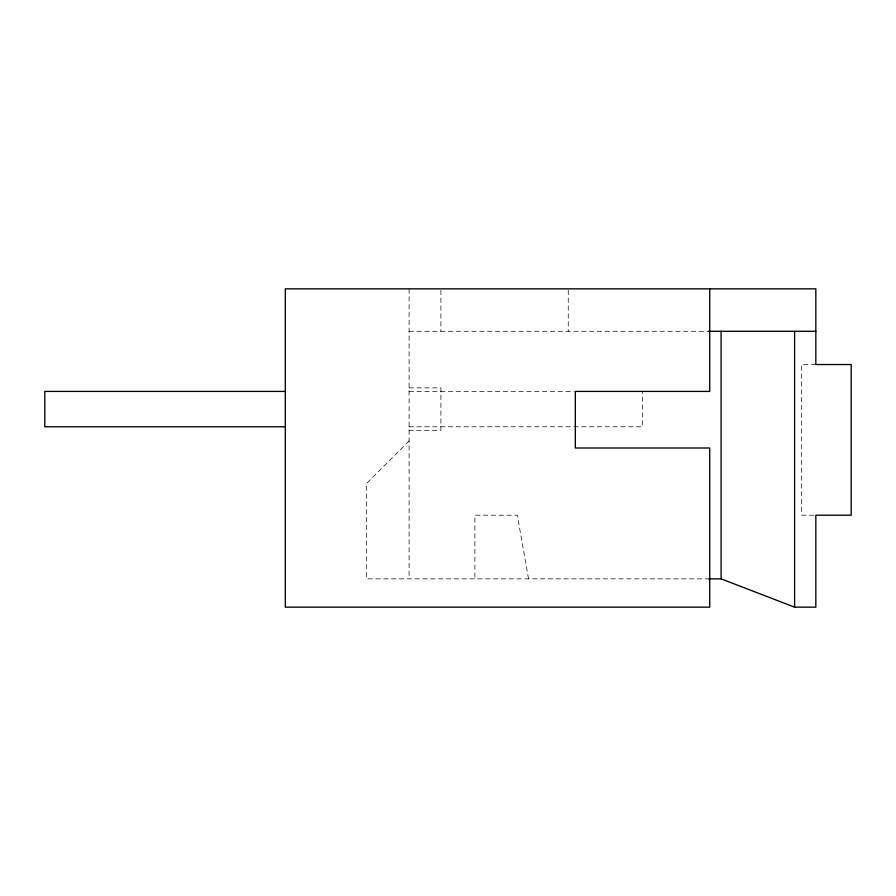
<?xml version="1.0" encoding="UTF-8"?>
<svg xmlns="http://www.w3.org/2000/svg" width="896" height="896" viewBox="0 0 896 896"><rect width="100%" height="100%" fill="white"/><g stroke="black" fill="none" stroke-linecap="round" stroke-linejoin="round"><path stroke-width="0.67" stroke-dasharray="4.48 3.36" d="M409.091 440.922L366.654 483.37L366.654 578.861L708.333 578.861M409.091 331.285L708.512 331.285M815.83 364.526L801.685 364.526L801.685 515.2L814.542 515.2M409.091 387.878L440.922 387.878L440.922 430.315L409.091 430.315M409.091 391.406L574.034 391.406M409.091 426.776L642.522 426.776L642.522 391.406M528.55 578.861L517.317 515.2L474.88 515.2L474.88 578.861M568.254 290.214L568.254 331.285M440.922 290.214L440.922 331.285M409.091 288.837L409.091 578.861"/><path stroke-width="1.34" d="M708.512 331.285L815.83 331.285M285.309 391.406L44.8 391.406L44.8 426.776L285.309 426.776M708.546 578.861L721.101 578.861L794.606 607.163L815.83 607.163L815.83 515.2L851.2 515.2L851.2 364.526L815.83 364.526L815.83 288.837L285.309 288.837L285.309 607.163L709.722 607.163L709.722 448L575.322 448L575.322 391.406L709.722 391.406L709.722 288.837M794.606 331.285L794.606 607.163M721.101 331.285L721.101 578.861"/></g></svg>
